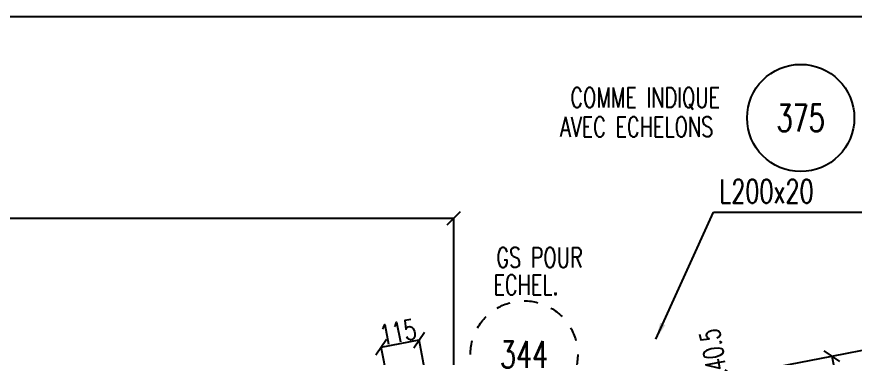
# Model space of a CAD drawing. Extents: x 512494 to 528714, y -34108 to -22628.
# Drawn here: x 523523 to 526024, y -23647 to -22628 of the extents above; entities that cross this region are included whole.
import ezdxf
from ezdxf.enums import TextEntityAlignment as Align

# ---------------------------------------------------------------- set-up
doc = ezdxf.new("R2010")
doc.units = 0
doc.header["$LTSCALE"] = 200
doc.header["$MEASUREMENT"] = 0
doc.layers.get('0').update_dxf_attribs({"linetype": 'CONTINUOUS'})
for name, color, linetype in [('ASSI', 6, 'CONTINUOUS'), ('BOLLINI_1', 7, 'CONTINUOUS'), ('LS', 7, 'CONTINUOUS'), ('QT_MPR', 7, 'CONTINUOUS'), ('TESTI_A_P', 7, 'CONTINUOUS')]:
    doc.layers.add(name, color=color, linetype=linetype)
doc.styles.add('QUOTE', font='ROMANS8.SHX', dxfattribs={"width": 0.7})
doc.styles.add('RQL', font='ROMANS8.SHX', dxfattribs={"width": 0.7})
doc.styles.add('RS', font='ROMANS8.shx', dxfattribs={"width": 0.7})
doc.styles.get("Standard").update_dxf_attribs({"font": 'ROMANS8.SHX', "width": 0.7})
doc.dimstyles.new('TRATTO', dxfattribs={"dimscale": 0, "dimtxt": 60, "dimasz": 40, "dimexe": 0, "dimexo": 0, "dimgap": 5, "dimtad": 1, "dimrnd": 0.5, "dimdsep": 46, "dimtxsty": 'RS', "dimblk1": 'OBLIQUE', "dimblk2": 'OBLIQUE', "dimsah": 1, "dimcen": 0.09, "dimclrd": 2, "dimclre": 2, "dimclrt": 7, "dimadec": 0, "dimazin": 0, "dimtfac": 1, "dimtix": 1, "dimtmove": 2, "dimatfit": 3, "dimfxl": 1, "dimtolj": 1, "dimtzin": 0, "dimarcsym": 0})

# ---------------------------------------------------------------- blocks, each defined once
blk = doc.blocks.new('xxx')
blk.add_circle((0, 0), 8)
at = {"color": 3, "style": 'RQL', "width": 0.7}
blk.add_attdef('POS', text='', height=4, dxfattribs=at).set_placement((0, 0), align=Align.MIDDLE)
at = {"color": 3, "style": 'RQL', "width": 0.7, "flags": 1}
blk.add_attdef('POS1', (-0.39, -5.42), '', height=2, dxfattribs=at)
at = {"style": 'RQL', "width": 0.7, "flags": 1}
blk.add_attdef('TIPO', (-0.39, -8.66), '', height=2, dxfattribs=at)
blk = doc.blocks.new('_OBLIQUE')
at = {"color": 0, "linetype": 'ByBlock'}
blk.add_line((-0.5, -0.5), (0.5, 0.5), dxfattribs=at)
blk = doc.blocks.new('*D31')
at = {"layer": 'LS', "color": 2, "lineweight": -2, "transparency": 16777216}
for p, q in [((514543.5, -24525.2), (514543.5, -23229.8)), ((514543.5, -23229.8), (524826.6, -23229.8)), ((524826.6, -24525.2), (524826.6, -23229.8))]:
    blk.add_line(p, q, dxfattribs=at)
at = {"layer": 'LS', "color": 2, "lineweight": -2, "transparency": 16777216, "xscale": 40, "yscale": 40, "zscale": 40, "rotation": 180}
blk.add_blockref('_OBLIQUE', (514543.5, -23229.8), dxfattribs=at)
at = {"layer": 'LS', "color": 2, "lineweight": -2, "transparency": 16777216, "xscale": 40, "yscale": 40, "zscale": 40}
blk.add_blockref('_OBLIQUE', (524826.6, -23229.8), dxfattribs=at)
at = {"layer": 'LS', "color": 7, "transparency": 16777216, "insert": (519685, -23191.9), "char_height": 60, "attachment_point": 5, "style": 'RS'}
blk.add_mtext('\\A1;10283 SUR TRUSQ. 75', dxfattribs=at)
blk = doc.blocks.new('ASSE98')
at = {"color": 7, "style": 'QUOTE', "width": 0.5, "flags": 1}
for tag, p in [('TI', (1.38308, 6.82731)), ('DI_S', (1.38308, 6.42178)), ('D_S', (1.38308, 6.02092)), ('E_S', (1.38308, 5.68065)), ('NFORI', (1.36454, 5.29792)), ('ALAR', (1.36349, 4.93246)), ('FAM', (1.3775, 4.54645)), ('ALA', (1.38308, 4.19257)), ('DISP2', (1.38308, 3.84971)), ('DISP1', (1.38308, 3.50686)), ('PINZAF', (1.38308, 3.164)), ('PINZAI', (1.38308, 2.82114)), ('TRP', (1.38308, 2.47829)), ('NP', (1.38308, 2.13543)), ('SV', (1.38308, 1.79257)), ('PESO', (1.38308, 1.44971)), ('QUA', (1.38308, 1.10686)), ('LUN', (1.38308, 0.764)), ('PROF', (1.38308, 0.42114)), ('POS', (1.38308, 0.07829))]:
    blk.add_attdef(tag, p, '', height=0.2, dxfattribs=at)
at = {"color": 7, "flags": 1}
for tag, p in [('LAV1', (3.07431, 6.82847)), ('LAV2', (3.07431, 6.49513)), ('LAV3', (3.07431, 6.1618)), ('LAV4', (3.07431, 5.82847)), ('LAV5', (3.07431, 5.49513)), ('LAV6', (3.07431, 5.1618)), ('LAV7', (3.07431, 4.82847)), ('LAV8', (3.07431, 4.49513)), ('LAV9', (3.07431, 4.1618)), ('LAV10', (3.07431, 3.82847))]:
    blk.add_attdef(tag, p, '', height=0.2, dxfattribs=at)
blk = doc.blocks.new('*D33')
at = {"layer": 'LS', "color": 2, "lineweight": -2, "transparency": 16777216}
for p, q in [((524610.2, -23614.6), (524723.2, -23592.9)), ((524776.3, -23868.4), (524723.2, -23592.9)), ((524663.4, -23890.1), (524610.2, -23614.6))]:
    blk.add_line(p, q, dxfattribs=at)
at = {"layer": 'LS', "color": 2, "lineweight": -2, "transparency": 16777216, "xscale": 40, "yscale": 40, "zscale": 40}
for p, rotation in [((524723.2, -23592.9), 10.91543261400001), ((524610.2, -23614.6), 190.915432614)]:
    blk.add_blockref('_OBLIQUE', p, dxfattribs=dict(at, rotation=rotation))
at = {"layer": 'LS', "color": 7, "transparency": 16777216, "insert": (524660.1, -23569.4), "char_height": 60, "attachment_point": 5, "rotation": 10.9154, "style": 'RS'}
blk.add_mtext('\\A1;115', dxfattribs=at)
blk = doc.blocks.new('*D37')
at = {"layer": 'QT_MPR', "color": 2, "lineweight": -2, "transparency": 16777216}
for p, q in [((524776.3, -23868.4), (525954.6, -23641.1)), ((525954.6, -23641.1), (526078.5, -24283.8)), ((525902.3, -24317.8), (526078.5, -24283.8))]:
    blk.add_line(p, q, dxfattribs=at)
at = {"layer": 'QT_MPR', "color": 2, "lineweight": -2, "transparency": 16777216, "xscale": 40, "yscale": 40, "zscale": 40}
for p, rotation in [((525954.6, -23641.1), 100.9154326102517), ((526078.5, -24283.8), 280.9154326102517)]:
    blk.add_blockref('_OBLIQUE', p, dxfattribs=dict(at, rotation=rotation))
at = {"layer": 'QT_MPR', "color": 7, "transparency": 16777216, "insert": (525983.8, -23977.7), "char_height": 60, "attachment_point": 5, "rotation": 100.9154, "style": 'RS'}
blk.add_mtext('\\A1;654.5', dxfattribs=at)
blk = doc.blocks.new('*D39')
at = {"layer": 'QT_MPR', "color": 2, "lineweight": -2, "transparency": 16777216}
for p, q in [((524776.3, -23868.4), (525660, -23697.9)), ((525660, -23697.9), (525667.6, -23737.4)), ((524710.2, -23922.1), (525667.6, -23737.4))]:
    blk.add_line(p, q, dxfattribs=at)
at = {"layer": 'QT_MPR', "color": 2, "lineweight": -2, "transparency": 16777216, "xscale": 40, "yscale": 40, "zscale": 40}
for p, rotation in [((525660, -23697.9), 100.9154326102517), ((525667.6, -23737.4), 280.9154326102517)]:
    blk.add_blockref('_OBLIQUE', p, dxfattribs=dict(at, rotation=rotation))
at = {"layer": 'QT_MPR', "color": 7, "transparency": 16777216, "insert": (525599.4, -23622.5), "char_height": 60, "attachment_point": 5, "rotation": 100.9154, "style": 'RS'}
blk.add_mtext('\\A1;40.5', dxfattribs=at)
blk = doc.blocks.new('zzz')
at = {"linetype": 'Continuous'}
for start, end in [(90, 105), (60, 75), (120, 135), (30, 45), (150, 165), (0, 15), (180, 195), (330, 345), (210, 225), (300, 315), (240, 255), (270, 285)]:
    blk.add_arc((0, 0), 8, start, end, dxfattribs=at)
at = {"color": 3, "style": 'RQL', "width": 0.7}
blk.add_attdef('POS1', text='', height=4, dxfattribs=at).set_placement((0, 0), align=Align.MIDDLE)
at = {"style": 'RQL', "width": 0.7, "flags": 1}
blk.add_attdef('TIPO', (0, -8), '', height=3, dxfattribs=at)

msp = doc.modelspace()

# ---------------------------------------------------------------- linework, layer by layer
at = {"layer": 'LS', "color": 6}
msp.add_line((525601.465, -23211.051), (526437.261, -23211.051), dxfattribs=at)
at = {"layer": 'LS', "color": 2}
msp.add_line((525954.572, -23641.137), (526249.145, -23584.329), dxfattribs=at)
at = {"layer": 'LS', "color": 8}
msp.add_lwpolyline([(512494.418, -22628.464), (512494.418, -34108.464), (525214.418, -34108.464), (525214.418, -32508.464), (528714.418, -32508.464), (528714.418, -22628.464), (512494.418, -22628.464)], close=True, dxfattribs=at)
at = {"layer": 'LS', "color": 6}
msp.add_lwpolyline([(525429.182, -23590.755), (525601.465, -23211.051)], dxfattribs=at)
msp.add_solid([(525457.43, -23548.666), (525429.182, -23590.755), (525442.253, -23541.78)], dxfattribs=at)

# ---------------------------------------------------------------- block references
at = {"layer": 'ASSI'}
ref = msp.add_blockref('ASSE98', (527132.862, -23413.905), dxfattribs=dict(at, xscale=3104, rotation=280.9154326102391))
ref.add_attrib('PROF', 'L200x20', (525618.523, -23184.194), dxfattribs={"layer": '0', "color": 2, "height": 70, "style": 'QUOTE', "width": 0.7})
at = {"layer": 'BOLLINI_1', "xscale": 19.9980000000018, "yscale": 19.9980000000018, "zscale": 19.9980000000018}
msp.add_blockref('xxx', (525861.368, -22930.417), dxfattribs=at).add_auto_attribs({'POS': '375'})
at = {"layer": 'LS', "color": 6}
ref = msp.add_blockref('zzz', (525036.261, -23636.198), dxfattribs=dict(at, xscale=-19.99999994494139, yscale=19.99999994494139, zscale=19.99999994494139))
ref.add_attrib('POS1', '344', dxfattribs={"layer": '0', "color": 3, "height": 80, "style": 'RQL', "width": 0.7}).set_placement((525036.261, -23636.198), align=Align.MIDDLE)

# ---------------------------------------------------------------- texts
at = {"layer": 'LS', "style": 'RS', "width": 0.7}
for s, p in [('GS POUR', (524953.465, -23376.831)), (' ECHEL.', (524916.037, -23458.392))]:
    msp.add_text(s, height=60, dxfattribs=at).set_placement(p)
at = {"layer": 'TESTI_A_P', "style": 'RS', "width": 0.7}
for s, p in [('COMME INDIQUE', (525174.358, -22899.428)), ('AVEC ECHELONS', (525143.358, -22986.959))]:
    msp.add_text(s, height=60, dxfattribs=at).set_placement(p)

# ---------------------------------------------------------------- dimensions: what is measured, and where the dimension line sits
at = {"layer": 'LS'}
dim = msp.add_linear_dim(base=(524826.566, -23229.788), p1=(514543.488, -24525.23), p2=(524826.566, -24525.23), text='<> SUR TRUSQ. 75', dimstyle='TRATTO', override={"dimscale": 1}, dxfattribs=at)
dim.commit()
dim.dimension.update_dxf_attribs({"geometry": '*D31', "text_midpoint": (519685.027, -23191.931)})
dim = msp.add_linear_dim(base=(524723.154, -23592.871), p1=(524663.354, -23890.147), p2=(524776.283, -23868.369), angle=10.915433, text='115', dimstyle='TRATTO', override={"dimscale": 1}, dxfattribs=at)
dim.commit()
dim.dimension.update_dxf_attribs({"geometry": '*D33', "text_midpoint": (524660.061, -23569.394)})
at = {"layer": 'QT_MPR'}
dim = msp.add_linear_dim(base=(525667.615, -23737.434), p1=(524776.283, -23868.369), p2=(524710.245, -23922.062), angle=100.915433, text='40.5', dimstyle='TRATTO', override={"dimscale": 1}, dxfattribs=at)
dim.commit()
dim.dimension.update_dxf_attribs({"geometry": '*D39', "text_midpoint": (525599.406, -23622.526), "dimtype": 160})
dim = msp.add_linear_dim(base=(526078.508, -24283.794), p1=(524776.283, -23868.369), p2=(525902.289, -24317.778), angle=100.915433, dimstyle='TRATTO', override={"dimscale": 1}, dxfattribs=at)
dim.commit()
dim.dimension.update_dxf_attribs({"geometry": '*D37', "text_midpoint": (525983.828, -23977.673), "dimtype": 160})

doc.saveas('drawing.dxf')
